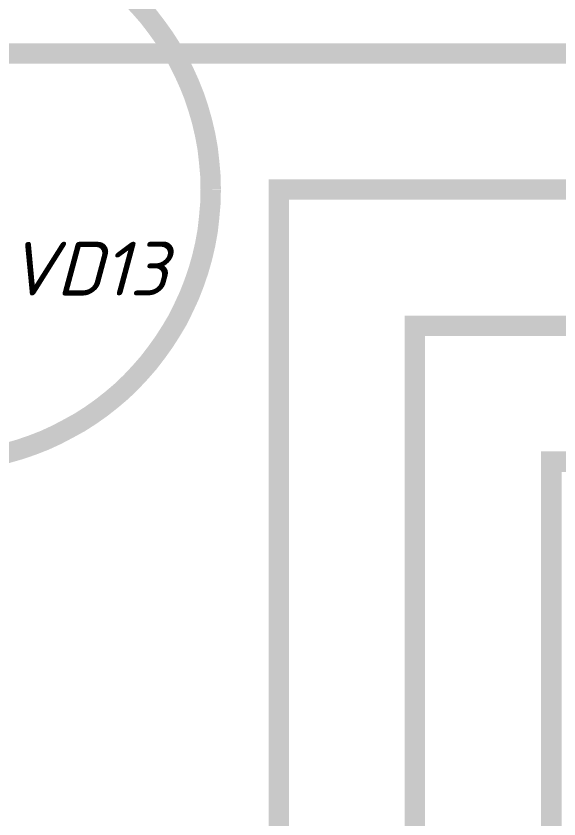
# Model space of a CAD drawing. Header units: inches. Extents: x 0 to 841, y 0 to 594.
# Drawn here: x 302.86 to 322.8, y 276.86 to 306.38 of the extents above; entities that cross this region are included whole.
import ezdxf

# ---------------------------------------------------------------- set-up
doc = ezdxf.new("R2010")
doc.units = ezdxf.units.IN
doc.layers.add('Sheet', color=255, linetype='Continuous')
doc.styles.get("Standard").update_dxf_attribs({"font": 'isocpeui.ttf'})

msp = doc.modelspace()

# ---------------------------------------------------------------- linework, layer by layer
at = {"layer": 'Sheet'}
for points in [[(350.005, 319.998, 0.749, 0.749, 0), (340.011, 319.998, 0.749, 0.749, 0), (340.011, 304.995, 0.749, 0.749, 0), (300.014, 304.995, 0.749, 0.749, 0), (285.012, 304.995, 0.749, 0.749, 0)], [(307.088, 307.062, 0.749, 0.749, 0), (307.414, 306.714, 0.749, 0.749, 0), (307.728, 306.354, 0.749, 0.749, 0), (308.02, 305.972, 0.749, 0.749, 0), (308.301, 305.579, 0.749, 0.749, 0), (308.559, 305.175, 0.749, 0.749, 0), (308.806, 304.76, 0.749, 0.749, 0), (309.019, 304.333, 0.749, 0.749, 0), (309.222, 303.884, 0.749, 0.749, 0), (309.401, 303.435, 0.749, 0.749, 0), (309.558, 302.963, 0.749, 0.749, 0), (309.693, 302.491, 0.749, 0.749, 0), (309.805, 302.008, 0.749, 0.749, 0), (309.895, 301.514, 0.749, 0.749, 0), (309.951, 301.02, 0.749, 0.749, 0), (309.996, 300.515, 0.749, 0.749, 0), (310.008, 299.998, 0.749, 0.749, 0)], [(310.008, 299.998, 0.749, 0.749, 0), (309.996, 300.515, 0.749, 0.749, 0), (309.951, 301.02, 0.749, 0.749, 0), (309.895, 301.514, 0.749, 0.749, 0), (309.805, 302.008, 0.749, 0.749, 0), (309.693, 302.491, 0.749, 0.749, 0), (309.558, 302.963, 0.749, 0.749, 0), (309.401, 303.435, 0.749, 0.749, 0), (309.222, 303.884, 0.749, 0.749, 0), (309.019, 304.333, 0.749, 0.749, 0), (308.806, 304.76, 0.749, 0.749, 0), (308.559, 305.175, 0.749, 0.749, 0), (308.301, 305.579, 0.749, 0.749, 0), (308.02, 305.972, 0.749, 0.749, 0), (307.728, 306.354, 0.749, 0.749, 0), (307.414, 306.714, 0.749, 0.749, 0), (307.088, 307.062, 0.749, 0.749, 0)], [(350.005, 299.998, 0.749, 0.749, 0), (312.512, 299.998, 0.749, 0.749, 0), (312.512, 274.99, 0.749, 0.749, 0), (280.015, 274.99, 0.749, 0.749, 0), (262.509, 274.99, 0.749, 0.749, 0), (257.512, 274.99, 0.749, 0.749, 0)], [(310.008, 299.998, 0.749, 0.749, 0), (309.996, 299.482, 0.749, 0.749, 0), (309.951, 298.976, 0.749, 0.749, 0), (309.895, 298.471, 0.749, 0.749, 0), (309.805, 297.977, 0.749, 0.749, 0), (309.693, 297.494, 0.749, 0.749, 0), (309.558, 297.022, 0.749, 0.749, 0), (309.401, 296.562, 0.749, 0.749, 0), (309.222, 296.102, 0.749, 0.749, 0), (309.019, 295.664, 0.749, 0.749, 0), (308.806, 295.226, 0.749, 0.749, 0), (308.559, 294.81, 0.749, 0.749, 0), (308.301, 294.406, 0.749, 0.749, 0), (308.02, 294.013, 0.749, 0.749, 0), (307.728, 293.631, 0.749, 0.749, 0), (307.414, 293.272, 0.749, 0.749, 0), (307.088, 292.924, 0.749, 0.749, 0), (306.74, 292.587, 0.749, 0.749, 0), (306.369, 292.272, 0.749, 0.749, 0), (305.999, 291.98, 0.749, 0.749, 0), (305.606, 291.7, 0.749, 0.749, 0), (305.202, 291.441, 0.749, 0.749, 0), (304.775, 291.206, 0.749, 0.749, 0), (304.348, 290.981, 0.749, 0.749, 0), (303.91, 290.779, 0.749, 0.749, 0), (303.45, 290.599, 0.749, 0.749, 0), (302.99, 290.442, 0.749, 0.749, 0), (302.518, 290.307, 0.749, 0.749, 0), (302.035, 290.195, 0.749, 0.749, 0)], [(302.035, 290.195, 0.749, 0.749, 0), (302.518, 290.307, 0.749, 0.749, 0), (302.99, 290.442, 0.749, 0.749, 0), (303.45, 290.599, 0.749, 0.749, 0), (303.91, 290.779, 0.749, 0.749, 0), (304.348, 290.981, 0.749, 0.749, 0), (304.775, 291.206, 0.749, 0.749, 0), (305.202, 291.441, 0.749, 0.749, 0), (305.606, 291.7, 0.749, 0.749, 0), (305.999, 291.98, 0.749, 0.749, 0), (306.369, 292.272, 0.749, 0.749, 0), (306.74, 292.587, 0.749, 0.749, 0), (307.088, 292.924, 0.749, 0.749, 0), (307.414, 293.272, 0.749, 0.749, 0), (307.728, 293.631, 0.749, 0.749, 0), (308.02, 294.013, 0.749, 0.749, 0), (308.301, 294.406, 0.749, 0.749, 0), (308.559, 294.81, 0.749, 0.749, 0), (308.806, 295.226, 0.749, 0.749, 0), (309.019, 295.664, 0.749, 0.749, 0), (309.222, 296.102, 0.749, 0.749, 0), (309.401, 296.562, 0.749, 0.749, 0), (309.558, 297.022, 0.749, 0.749, 0), (309.693, 297.494, 0.749, 0.749, 0), (309.805, 297.977, 0.749, 0.749, 0), (309.895, 298.471, 0.749, 0.749, 0), (309.951, 298.976, 0.749, 0.749, 0), (309.996, 299.482, 0.749, 0.749, 0), (310.008, 299.998, 0.749, 0.749, 0)], [(310.008, 299.998, 0.749, 0.749, 0), (310.008, 299.998, 0.749, 0.749, 0), (310.008, 299.998, 0.749, 0.749, 0), (310.008, 299.998, 0.749, 0.749, 0), (310.008, 299.998, 0.749, 0.749, 0), (310.008, 299.998, 0.749, 0.749, 0), (310.008, 299.998, 0.749, 0.749, 0), (310.008, 299.998, 0.749, 0.749, 0), (310.008, 299.998, 0.749, 0.749, 0), (310.008, 299.998, 0.749, 0.749, 0), (310.008, 299.998, 0.749, 0.749, 0), (310.008, 299.998, 0.749, 0.749, 0), (310.008, 299.998, 0.749, 0.749, 0), (310.008, 299.998, 0.749, 0.749, 0), (310.008, 299.998, 0.749, 0.749, 0), (310.008, 299.998, 0.749, 0.749, 0), (310.008, 299.998, 0.749, 0.749, 0), (310.008, 299.998, 0.749, 0.749, 0), (310.008, 299.998, 0.749, 0.749, 0), (310.008, 299.998, 0.749, 0.749, 0), (310.008, 299.998, 0.749, 0.749, 0), (310.008, 299.998, 0.749, 0.749, 0), (310.008, 299.998, 0.749, 0.749, 0), (310.008, 299.998, 0.749, 0.749, 0), (310.008, 299.998, 0.749, 0.749, 0), (310.008, 299.998, 0.749, 0.749, 0), (310.008, 299.998, 0.749, 0.749, 0), (310.008, 299.998, 0.749, 0.749, 0), (310.008, 299.998, 0.749, 0.749, 0), (310.008, 299.998, 0.749, 0.749, 0), (310.008, 299.998, 0.749, 0.749, 0), (310.008, 299.998, 0.749, 0.749, 0), (310.008, 299.998, 0.749, 0.749, 0)], [(310.008, 299.998, 0.749, 0.749, 0), (310.008, 299.998, 0.749, 0.749, 0)], [(350.005, 294.99, 0.749, 0.749, 0), (317.508, 294.99, 0.749, 0.749, 0), (317.508, 262.491, 0.749, 0.749, 0), (310.008, 262.491, 0.749, 0.749, 0), (305.011, 262.491, 0.749, 0.749, 0)], [(350.005, 289.993, 0.749, 0.749, 0), (322.517, 289.993, 0.749, 0.749, 0), (322.517, 247.5, 0.749, 0.749, 0), (310.008, 247.5, 0.749, 0.749, 0), (305.011, 247.5, 0.749, 0.749, 0)]]:
    msp.add_lwpolyline(points, format="xyseb", dxfattribs=at)

# ---------------------------------------------------------------- texts
msp.add_text('VD13', height=1.9764, dxfattribs=at).set_placement((302.552, 296.102))

doc.saveas('drawing.dxf')
